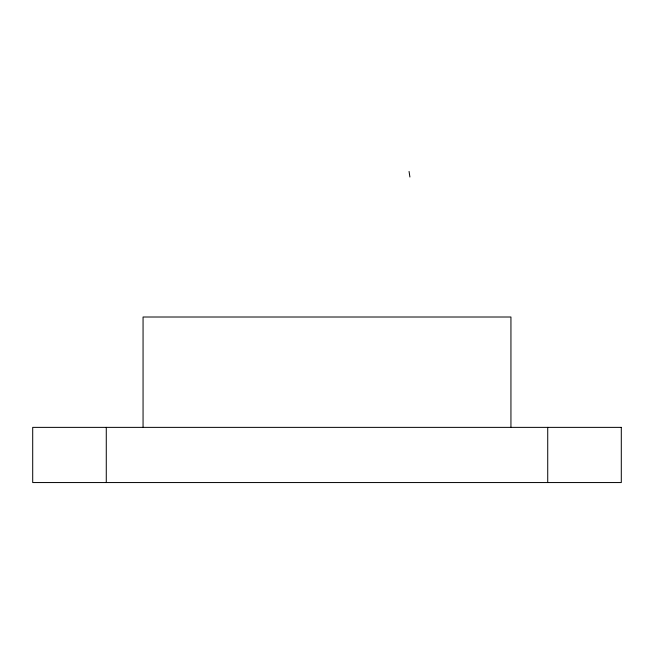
<?xml version="1.0" encoding="UTF-8"?>
<svg xmlns="http://www.w3.org/2000/svg" width="654" height="654" viewBox="0 0 654 654"><rect width="100%" height="100%" fill="white"/><g stroke="black" fill="none" stroke-linecap="round" stroke-linejoin="round"><path stroke-width="0.98" d="M409.061 171.446L409.903 177.013M547.725 427.373L547.725 482.554M510.938 427.373L510.938 317.01L143.062 317.01L143.062 427.373M106.275 427.373L106.275 482.554M621.3 427.373L32.7 427.373L32.7 482.554L621.3 482.554L621.3 427.373"/></g></svg>
